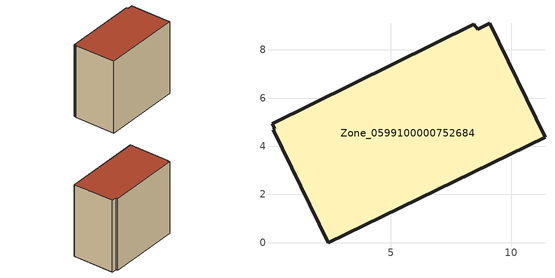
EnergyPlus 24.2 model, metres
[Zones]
Zone_0599100000752684
 floor ground (C_G): 8.6,8.86 9.1,9.1 11.4,4.38 2.39,0 0.11,4.69 0.17,4.72 0.06,4.95 8.45,9.06 z0
 wall outside (C_F): 2.39,0 11.4,4.38 9.1,9.1 8.6,8.86 8.45,9.06 0.06,4.95 0.17,4.72 0.11,4.69 2.39,0 z0:9.27
 roof outside (C_R): 9.1,9.1 8.6,8.86 8.45,9.06 0.06,4.95 0.17,4.72 0.11,4.69 2.39,0 11.4,4.38 z9.27
[BUILDING]
Pand.0599100000752684: North Axis=0; Terrain=City; Loads Convergence Tolerance Value=0.04; Temperature Convergence Tolerance Value=0.4; Solar Distribution=FullExterior; Maximum Number of Warmup Days=25; Minimum Number of Warmup Days=1
[Site:Location]
Rotterdam.The.Hague.AP_ZH_NLD Design_Conditions: Latitude=51.96; Longitude=4.45; Time Zone=1; Elevation=-4.5
[SITE:GROUNDTEMPERATURE:BUILDINGSURFACE]
18, 18, 18, 18, 18, 18, 18, 18, 18, 18, 18, 18
[MATERIAL] Thermal Absorptance=0.9; Solar Absorptance=0.7; Visible Absorptance=0.7
Name | Roughness | Thickness | Conductivity | Density | Specific Heat
G.TI.2006-2014 | MediumSmooth | 0.15 | 0.06 | 540 | 1210
F.TI.2006-2014 | Rough | 0.3 | 0.12 | 1920 | 840
R.TI.2006-2014 | MediumRough | 0.2 | 0.08 | 1500 | 1000
[CONSTRUCTION]
C_G: G.TI.2006-2014
C_F: F.TI.2006-2014
C_R: R.TI.2006-2014
[ZONE]
Zone_0599100000752684: Type=1; Multiplier=1; Ceiling Height=Autocalculate; Volume=Autocalculate; Floor Area=autocalculate; Part of Total Floor Area=Yes
[ZONEINFILTRATION:DESIGNFLOWRATE]
Infil_Zone_0599100000752684: Zone or ZoneList or Space or SpaceList=Zone_0599100000752684; Schedule=AlwaysOn; Design Flow Rate Calculation Method=Flow/Area; Flow Rate per Floor Area=0.0015; Constant Term Coefficient=1; Temperature Term Coefficient=0; Velocity Term Coefficient=0; Velocity Squared Term Coefficient=0
[HVACTEMPLATE:ZONE:IDEALLOADSAIRSYSTEM]
Zone_0599100000752684: Maximum Heating Supply Air Temperature=50; Minimum Cooling Supply Air Temperature=13; Maximum Heating Supply Air Humidity Ratio=0.0156; Minimum Cooling Supply Air Humidity Ratio=0.0077; Heating Limit=NoLimit; Cooling Limit=NoLimit; Dehumidification Control Type=ConstantSensibleHeatRatio; Cooling Sensible Heat Ratio=0.7; Dehumidification Setpoint=60; Humidification Control Type=None; Humidification Setpoint=30; Outdoor Air Method=None; Outdoor Air Flow Rate per Person=0.00944; Outdoor Air Flow Rate per Zone Floor Area=0; Outdoor Air Flow Rate per Zone=0; Demand Controlled Ventilation Type=None; Outdoor Air Economizer Type=NoEconomizer; Heat Recovery Type=None; Sensible Heat Recovery Effectiveness=0.7; Latent Heat Recovery Effectiveness=0.65
[ZONECONTROL:THERMOSTAT]
ThermostatControl_Zone_0599100000752684: Zone or ZoneList=Zone_0599100000752684; Control Type Schedule=DualSetpointControlType; Control 1=Thermostat_Zone_0599100000752684; Temperature Difference Between Cutout And Setpoint=0
[THERMOSTATSETPOINT:DUALSETPOINT]
Thermostat_Zone_0599100000752684: Heating Setpoint Temperature Schedule=HeatingSetpoint_Zone_0599100000752684; Cooling Setpoint Temperature Schedule=CoolingSetpoint_Zone_0599100000752684
[SCHEDULE:COMPACT]
HeatingSetpoint_Zone_0599100000752684: Through: 12/31, For: AllDays, Until: 24:00, 21
CoolingSetpoint_Zone_0599100000752684: Through: 12/31, For: AllDays, Until: 24:00, 24
DualSetpointControlType: Through: 12/31, For: AllDays, Until: 24:00, 4
AlwaysOn: Through: 12/31, For: AllDays, Until: 24:00, 1
